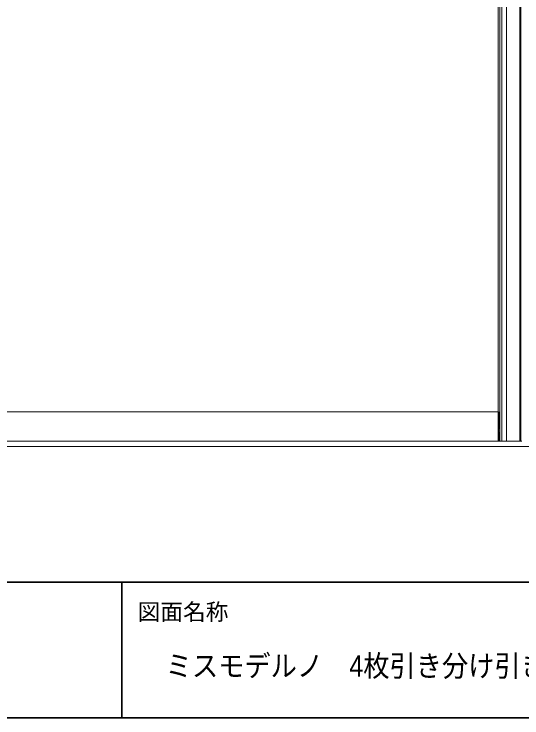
# Model space of a CAD drawing. Units: millimetres, scale not verified. Extents: x -6062 to 6062, y -3045 to 3045.
# Drawn here: x -4176 to -3054, y -2770 to -1215 of the extents above; entities that cross this region are included whole.
import ezdxf
from ezdxf.enums import TextEntityAlignment as Align

# ---------------------------------------------------------------- set-up
doc = ezdxf.new("R2010")
doc.units = ezdxf.units.MM
doc.header["$LTSCALE"] = 20
doc.linetypes.add('USER2', pattern=[10.5, 8, -0.5, 0.5, -0.5, 0.5, -0.5])
doc.linetypes.add('USER4', pattern=[1.11, 0.71, -0.4])
doc.layers.add('0-0_1図面枠', color=7, linetype='Continuous', lineweight=20)
doc.layers.add('0-1_3一般', color=7, linetype='Continuous', lineweight=15)
doc.styles.add('ＭＳ Ｐゴシック', font='')
doc.styles.get('ＭＳ Ｐゴシック').set_extended_font_data('MS PGothic')

# ---------------------------------------------------------------- blocks, each defined once
blk = doc.blocks.new('グループ-2')
at = {"layer": '0-0_1図面枠', "lineweight": 35}
for p, q in [((-80000, -49400), (80000, -49400)), ((-43000, -49400), (-43000, -55400))]:
    blk.add_line(p, q, dxfattribs=at)
blk.add_lwpolyline([(-80000, 55400), (80000, 55400), (80000, -55400), (-80000, -55400)], close=True, dxfattribs=at)
blk = doc.blocks.new('図面枠')
at = {"layer": '0-0_1図面枠'}
blk.add_blockref('グループ-2', (0, 0), dxfattribs=at)
at = {"layer": '0-0_1図面枠', "style": 'ＭＳ Ｐゴシック'}
blk.add_text('図面名称', height=733.7, dxfattribs=at).set_placement((-42300.1, -51299.8), align=Align.BOTTOM_LEFT)
blk = doc.blocks.new('グループ-32')
at = {"layer": '0-1_3一般'}
for p, q in [((-26303.9, -43170), (-26303.9, 2630)), ((-26221.9, -43170), (-26221.9, 2630)), ((-26020, -43170), (-26020, 2630)), ((-25431.9, 2630), (-25431.9, -41890)), ((-26381.9, -41870), (-26381.9, -20020)), ((-48381.9, -41870), (-26381.9, -41870)), ((-26381.9, -43170), (-26381.9, -41870)), ((-25431.9, -41890), (-25431.9, -43170)), ((-26381.9, -43170), (-49331.9, -43170)), ((-26351.9, -43170), (-26381.9, -43170)), ((-25875.9, -43170), (-26351.9, -43170)), ((-25511.9, -43170), (-25875.9, -43170)), ((-25431.9, -43170), (-25511.9, -43170)), ((-73179.1, -43400), (22298.1, -43400))]:
    blk.add_line(p, q, dxfattribs=at)
at = {"layer": '0-1_3一般', "linetype": 'USER2'}
for p, q in [((-25381.9, 2630), (-25381.9, -43170)), ((-25381.9, -43170), (-25431.9, -43170))]:
    blk.add_line(p, q, dxfattribs=at)
at = {"layer": '0-1_3一般', "linetype": 'USER4'}
for p, q in [((-26381.9, -41870), (-26351.9, -41870)), ((-26351.9, -41870), (-26351.9, -43170))]:
    blk.add_line(p, q, dxfattribs=at)
at = {"layer": '0-1_3一般', "linetype": 'USER2'}
blk.add_lwpolyline([(-25331.9, -43170), (-25381.9, -43170), (-25381.9, 2630), (-25331.9, 2630)], dxfattribs=at)

msp = doc.modelspace()

# ---------------------------------------------------------------- block references
at = {"layer": '0-0_1図面枠', "xscale": 0.05, "yscale": 0.05}
msp.add_blockref('図面枠', (-1787.5, 0), dxfattribs=at)
at = {"layer": '0-1_3一般', "xscale": 0.05, "yscale": 0.05}
msp.add_blockref('グループ-32', (-1787.5, 0), dxfattribs=at)

# ---------------------------------------------------------------- texts
at = {"layer": '0-0_1図面枠', "style": 'ＭＳ Ｐゴシック', "width": 0.9}
msp.add_text('ミスモデルノ\u30004枚引き分け引き違い 4698', height=47.17, dxfattribs=at).set_placement((-3840.72, -2692.66), align=Align.BOTTOM_LEFT)

doc.saveas('drawing.dxf')
